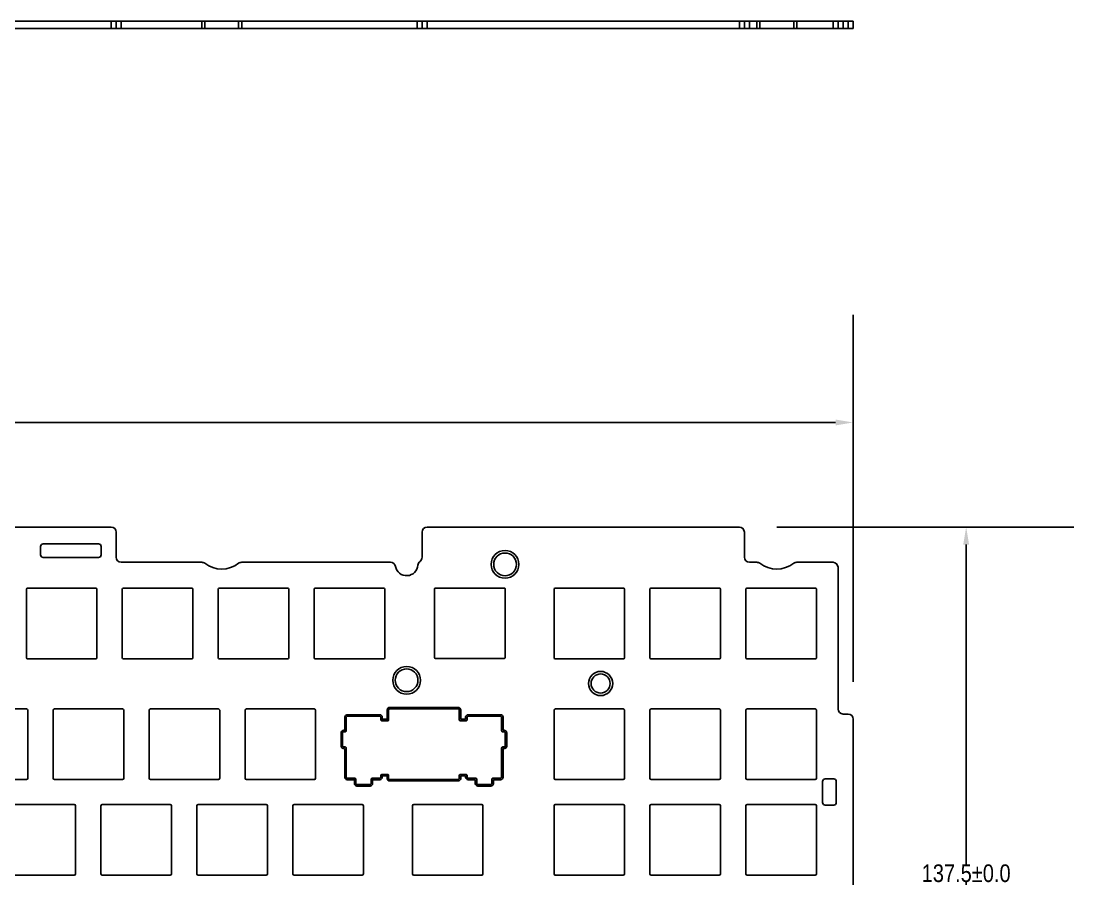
# Model space of a CAD drawing. Header units: millimetres. Extents: x 60 to 1089, y 317 to 672.
# Drawn here: x 354.3 to 563.4, y 501.7 to 672.1 of the extents above; entities that cross this region are included whole.
import ezdxf

# ---------------------------------------------------------------- set-up
doc = ezdxf.new("R2010")
doc.units = ezdxf.units.MM
doc.header["$LTSCALE"] = 65.395
doc.header["$PDMODE"] = 3
doc.header["$PDSIZE"] = 8
doc.layers.get('0').update_dxf_attribs({"linetype": 'CONTINUOUS'})
doc.layers.get('Defpoints').update_dxf_attribs({"linetype": 'CONTINUOUS'})
doc.styles.get("Standard").update_dxf_attribs({"font": 'txt', "width": 0.85})
doc.dimstyles.new('副本 STANDARD', dxfattribs={"dimtxt": 3.5, "dimasz": 3.5, "dimexe": 21.402, "dimexo": 7.43125, "dimgap": 0.09, "dimtad": 0, "dimtih": 1, "dimtoh": 1, "dimdec": 1, "dimzin": 0, "dimdsep": 46, "dimtxsty": 'Standard', "dimcen": 10.701, "dimadec": 0, "dimazin": 0, "dimtol": 1, "dimtp": 0.01, "dimtm": 0.01, "dimtfac": 1, "dimtdec": 1, "dimtofl": 0, "dimtmove": 0, "dimatfit": 3, "dimfxl": 1, "dimtolj": 1, "dimtzin": 0, "dimarcsym": 0})

# ---------------------------------------------------------------- blocks, each defined once
blk = doc.blocks.new('*D0')
at = {"color": 0, "lineweight": -2}
for p, q in [((162.81, 540.89), (162.81, 613.76)), ((519.51, 540.89), (519.51, 613.76)), ((166.31, 592.36), (330.66, 592.36)), ((516.01, 592.36), (351.66, 592.36))]:
    blk.add_line(p, q, dxfattribs=at)
at = {"color": 0}
for points in [[(166.31, 592.95), (166.31, 591.78), (162.81, 592.36)], [(516.01, 592.95), (516.01, 591.78), (519.51, 592.36)]]:
    blk.add_solid(points, dxfattribs=at)
at = {"layer": 'Defpoints', "color": 0}
for p in [(519.51, 592.36), (162.81, 533.46), (519.51, 533.46)]:
    blk.add_point(p, dxfattribs=at)
at = {"color": 0, "insert": (341.16, 592.36), "char_height": 3.5, "attachment_point": 5}
blk.add_mtext('\\A1;356.7±0.0', dxfattribs=at)
blk = doc.blocks.new('*D1')
at = {"color": 0, "lineweight": -2}
for p, q in [((504.34, 571.6), (563.36, 571.6)), ((541.95, 568.1), (541.95, 504.67)), ((541.95, 437.57), (541.95, 500.99)), ((504.34, 434.07), (563.36, 434.07))]:
    blk.add_line(p, q, dxfattribs=at)
at = {"color": 0}
for points in [[(541.37, 568.1), (542.54, 568.1), (541.95, 571.6)], [(541.37, 437.57), (542.54, 437.57), (541.95, 434.07)]]:
    blk.add_solid(points, dxfattribs=at)
at = {"layer": 'Defpoints', "color": 0}
for p in [(496.91, 571.6), (496.91, 434.07), (541.95, 434.07)]:
    blk.add_point(p, dxfattribs=at)
at = {"color": 0, "insert": (541.95, 502.83), "char_height": 3.5, "attachment_point": 5}
blk.add_mtext('\\A1;137.5±0.0', dxfattribs=at)

msp = doc.modelspace()

# ---------------------------------------------------------------- linework, layer by layer
at = {"color": 7, "linetype": 'Continuous'}
for p, q in [((162.81, 672.07), (519.51, 672.07)), ((372.16, 670.57), (372.16, 672.07)), ((373.16, 672.07), (373.16, 670.57)), ((374.16, 672.07), (374.16, 670.57)), ((390.14, 670.57), (390.14, 672.07)), ((390.75, 670.57), (390.75, 672.07)), ((397.47, 672.07), (397.47, 670.57)), ((398.08, 672.07), (398.08, 670.57)), ((432.91, 670.57), (432.91, 672.07)), ((433.91, 672.07), (433.91, 670.57)), ((434.91, 672.07), (434.91, 670.57)), ((496.91, 670.57), (496.91, 672.07)), ((497.91, 672.07), (497.91, 670.57)), ((498.91, 672.07), (498.91, 670.57)), ((500.38, 670.57), (500.38, 672.07)), ((500.99, 670.57), (500.99, 672.07)), ((507.7, 672.07), (507.7, 670.57)), ((508.32, 672.07), (508.32, 670.57)), ((515.51, 670.57), (515.51, 672.07)), ((516.51, 672.07), (516.51, 670.57)), ((517.51, 672.07), (517.51, 670.57)), ((518.51, 670.57), (518.51, 672.07)), ((519.51, 672.07), (519.51, 670.57)), ((162.81, 670.57), (519.51, 670.57)), ((372.16, 571.6), (310.16, 571.6)), ((434.91, 571.6), (496.91, 571.6)), ((373.16, 565.6), (373.16, 570.6)), ((433.91, 570.6), (433.91, 565.59)), ((497.91, 565.6), (497.91, 570.6)), ((358.16, 567.75), (358.16, 566.05)), ((369.66, 568.25), (358.66, 568.25)), ((370.16, 566.05), (370.16, 567.75)), ((358.66, 565.55), (369.66, 565.55)), ((390.14, 564.6), (374.16, 564.6)), ((427.65, 564.6), (398.08, 564.6)), ((500.38, 564.6), (498.91, 564.6)), ((515.51, 564.6), (508.32, 564.6)), ((516.51, 535.46), (516.51, 563.6)), ((355.33, 559.25), (355.33, 545.65)), ((369.13, 559.45), (355.53, 559.45)), ((369.33, 545.65), (369.33, 559.25)), ((374.38, 559.25), (374.38, 545.65)), ((388.18, 559.45), (374.58, 559.45)), ((388.38, 545.65), (388.38, 559.25)), ((393.43, 559.25), (393.43, 545.65)), ((407.23, 559.45), (393.63, 559.45)), ((407.43, 545.65), (407.43, 559.25)), ((412.48, 559.25), (412.48, 545.65)), ((426.28, 559.45), (412.68, 559.45)), ((426.48, 545.65), (426.48, 559.25)), ((436.38, 559.29), (436.38, 545.69)), ((450.18, 559.49), (436.58, 559.49)), ((450.38, 545.69), (450.38, 559.29)), ((460.11, 559.25), (460.11, 545.65)), ((473.91, 559.45), (460.31, 559.45)), ((474.11, 545.65), (474.11, 559.25)), ((479.16, 559.25), (479.16, 545.65)), ((492.96, 559.45), (479.36, 559.45)), ((493.16, 545.65), (493.16, 559.25)), ((498.21, 559.25), (498.21, 545.65)), ((512.01, 559.45), (498.41, 559.45)), ((512.21, 545.65), (512.21, 559.25)), ((355.53, 545.45), (369.13, 545.45)), ((374.58, 545.45), (388.18, 545.45)), ((393.63, 545.45), (407.23, 545.45)), ((412.68, 545.45), (426.28, 545.45)), ((436.58, 545.49), (450.18, 545.49)), ((460.31, 545.45), (473.91, 545.45)), ((479.36, 545.45), (492.96, 545.45)), ((498.41, 545.45), (512.01, 545.45)), ((355.36, 535.47), (341.86, 535.47)), ((374.41, 535.47), (360.91, 535.47)), ((393.46, 535.47), (379.96, 535.47)), ((412.51, 535.47), (399.01, 535.47)), ((427.27, 535.27), (426.97, 535.27)), ((426.97, 533.64), (426.97, 535.27)), ((427.27, 533.33), (427.27, 535.27)), ((427.47, 535.77), (441.07, 535.77)), ((427.47, 535.77), (427.47, 535.47)), ((427.47, 535.47), (441.07, 535.47)), ((441.07, 535.47), (441.07, 535.77)), ((441.57, 535.27), (441.27, 535.27)), ((441.27, 533.33), (441.27, 535.27)), ((441.57, 535.27), (441.57, 533.64)), ((473.86, 535.47), (460.36, 535.47)), ((492.91, 535.47), (479.41, 535.47)), ((511.96, 535.47), (498.46, 535.47)), ((355.61, 521.72), (355.61, 535.22)), ((360.66, 535.22), (360.66, 521.72)), ((374.66, 521.72), (374.66, 535.22)), ((379.71, 535.22), (379.71, 521.72)), ((393.71, 521.72), (393.71, 535.22)), ((398.76, 535.22), (398.76, 521.72)), ((412.76, 521.72), (412.76, 535.22)), ((418.85, 533.83), (418.55, 533.83)), ((418.55, 531.44), (418.55, 533.83)), ((418.85, 531.13), (418.85, 533.83)), ((419.05, 534.33), (425.5, 534.33)), ((419.05, 534.33), (419.05, 534.03)), ((419.05, 534.03), (425.5, 534.03)), ((425.5, 534.03), (425.5, 534.33)), ((426, 533.83), (425.7, 533.83)), ((425.7, 533.83), (425.7, 533.33)), ((426, 533.64), (425.7, 533.33)), ((425.9, 533.13), (426.21, 533.43)), ((426, 533.83), (426, 533.64)), ((426.21, 533.43), (426.76, 533.43)), ((426.76, 533.43), (427.07, 533.13)), ((427.27, 533.33), (426.97, 533.64)), ((441.57, 533.64), (441.27, 533.33)), ((441.48, 533.13), (441.78, 533.43)), ((441.78, 533.43), (442.34, 533.43)), ((442.34, 533.43), (442.64, 533.13)), ((442.85, 533.83), (442.55, 533.83)), ((442.55, 533.64), (442.55, 533.83)), ((442.85, 533.33), (442.55, 533.64)), ((442.85, 533.33), (442.85, 533.83)), ((443.05, 534.33), (449.5, 534.33)), ((443.05, 534.33), (443.05, 534.03)), ((443.05, 534.03), (449.5, 534.03)), ((449.5, 534.03), (449.5, 534.33)), ((450, 533.83), (449.7, 533.83)), ((449.7, 533.83), (449.7, 531.13)), ((450, 533.83), (450, 531.44)), ((460.11, 535.22), (460.11, 521.72)), ((474.11, 521.72), (474.11, 535.22)), ((479.16, 535.22), (479.16, 521.72)), ((493.16, 521.72), (493.16, 535.22)), ((498.21, 535.22), (498.21, 521.72)), ((512.21, 521.72), (512.21, 535.22)), ((517.51, 534.46), (518.51, 534.46)), ((519.51, 533.46), (519.51, 471.46)), ((418.33, 531.23), (418.64, 530.93)), ((418.85, 531.13), (418.55, 531.44)), ((427.07, 533.13), (425.9, 533.13)), ((442.64, 533.13), (441.48, 533.13)), ((450, 531.44), (449.7, 531.13)), ((449.9, 530.92), (450.22, 531.23)), ((418.12, 530.73), (417.82, 530.73)), ((417.82, 528.12), (417.82, 530.73)), ((418.12, 528.12), (418.12, 530.73)), ((418.32, 530.93), (418.64, 530.93)), ((449.9, 530.93), (450.22, 530.93)), ((450.72, 530.73), (450.42, 530.73)), ((450.42, 530.73), (450.42, 528.12)), ((450.72, 530.73), (450.72, 528.12)), ((417.82, 528.12), (418.12, 528.12)), ((418.64, 527.92), (418.32, 527.92)), ((418.64, 527.92), (418.33, 527.61)), ((418.55, 527.4), (418.85, 527.71)), ((418.55, 521.92), (418.55, 527.4)), ((418.85, 521.92), (418.85, 527.71)), ((449.7, 527.71), (450, 527.4)), ((449.7, 527.71), (449.7, 521.92)), ((450.22, 527.92), (449.9, 527.92)), ((450.22, 527.61), (449.9, 527.92)), ((450, 527.4), (450, 521.92)), ((450.42, 528.12), (450.72, 528.12)), ((341.86, 521.47), (355.36, 521.47)), ((360.91, 521.47), (374.41, 521.47)), ((379.96, 521.47), (393.46, 521.47)), ((399.01, 521.47), (412.51, 521.47)), ((418.55, 521.92), (418.85, 521.92)), ((420.57, 521.72), (419.05, 521.72)), ((419.05, 521.72), (419.05, 521.42)), ((420.26, 521.42), (419.05, 521.42)), ((420.57, 521.72), (420.26, 521.42)), ((420.47, 521.2), (420.77, 521.51)), ((420.47, 520.67), (420.47, 521.2)), ((420.47, 520.67), (420.77, 520.67)), ((420.77, 520.67), (420.77, 521.51)), ((423.77, 521.51), (424.07, 521.2)), ((423.77, 521.51), (423.77, 520.67)), ((423.77, 520.67), (424.07, 520.67)), ((425.5, 521.72), (423.98, 521.72)), ((424.28, 521.42), (423.98, 521.72)), ((424.07, 521.2), (424.07, 520.67)), ((425.5, 521.42), (424.28, 521.42)), ((425.5, 521.42), (425.5, 521.72)), ((425.7, 522.26), (426, 521.96)), ((425.7, 522.26), (425.7, 521.92)), ((425.7, 521.92), (426, 521.92)), ((427.07, 522.47), (425.9, 522.47)), ((426.21, 522.17), (425.9, 522.47)), ((426, 521.96), (426, 521.92)), ((426.76, 522.17), (426.21, 522.17)), ((427.07, 522.47), (426.76, 522.17)), ((426.97, 521.96), (427.27, 522.26)), ((426.97, 521.67), (426.97, 521.96)), ((426.97, 521.67), (427.27, 521.67)), ((427.27, 521.67), (427.27, 522.26)), ((441.07, 521.47), (427.47, 521.47)), ((427.47, 521.47), (427.47, 521.17)), ((441.07, 521.17), (427.47, 521.17)), ((441.07, 521.17), (441.07, 521.47)), ((441.27, 522.26), (441.57, 521.96)), ((441.27, 522.26), (441.27, 521.67)), ((441.27, 521.67), (441.57, 521.67)), ((442.64, 522.47), (441.48, 522.47)), ((441.78, 522.17), (441.48, 522.47)), ((441.57, 521.96), (441.57, 521.67)), ((442.34, 522.17), (441.78, 522.17)), ((442.64, 522.47), (442.34, 522.17)), ((442.55, 521.96), (442.85, 522.26)), ((442.55, 521.92), (442.55, 521.96)), ((442.55, 521.92), (442.85, 521.92)), ((442.85, 521.92), (442.85, 522.26)), ((444.57, 521.72), (443.05, 521.72)), ((443.05, 521.72), (443.05, 521.42)), ((444.26, 521.42), (443.05, 521.42)), ((444.57, 521.72), (444.26, 521.42)), ((444.47, 521.2), (444.77, 521.51)), ((444.47, 520.67), (444.47, 521.2)), ((444.47, 520.67), (444.77, 520.67)), ((444.77, 520.67), (444.77, 521.51)), ((447.77, 521.51), (448.07, 521.2)), ((447.77, 521.51), (447.77, 520.67)), ((447.77, 520.67), (448.07, 520.67)), ((449.5, 521.72), (447.98, 521.72)), ((448.28, 521.42), (447.98, 521.72)), ((448.07, 521.2), (448.07, 520.67)), ((449.5, 521.42), (448.28, 521.42)), ((449.5, 521.42), (449.5, 521.72)), ((449.7, 521.92), (450, 521.92)), ((460.36, 521.47), (473.86, 521.47)), ((479.41, 521.47), (492.91, 521.47)), ((498.46, 521.47), (511.96, 521.47)), ((513.45, 521.08), (513.45, 516.88)), ((515.65, 521.58), (513.95, 521.58)), ((516.15, 516.88), (516.15, 521.08)), ((423.57, 520.47), (420.97, 520.47)), ((420.97, 520.47), (420.97, 520.17)), ((423.57, 520.17), (420.97, 520.17)), ((423.57, 520.17), (423.57, 520.47)), ((447.57, 520.47), (444.97, 520.47)), ((444.97, 520.47), (444.97, 520.17)), ((447.57, 520.17), (444.97, 520.17)), ((447.57, 520.17), (447.57, 520.47)), ((364.84, 516.49), (351.34, 516.49)), ((383.89, 516.49), (370.39, 516.49)), ((402.94, 516.49), (389.44, 516.49)), ((421.99, 516.49), (408.49, 516.49)), ((445.74, 516.49), (432.24, 516.49)), ((473.86, 516.49), (460.36, 516.49)), ((492.91, 516.49), (479.41, 516.49)), ((511.96, 516.49), (498.46, 516.49)), ((365.09, 502.74), (365.09, 516.24)), ((370.14, 516.24), (370.14, 502.74)), ((384.14, 502.74), (384.14, 516.24)), ((389.19, 516.24), (389.19, 502.74)), ((403.19, 502.74), (403.19, 516.24)), ((408.24, 516.24), (408.24, 502.74)), ((422.24, 502.74), (422.24, 516.24)), ((431.99, 516.24), (431.99, 502.74)), ((445.99, 502.74), (445.99, 516.24)), ((460.11, 516.24), (460.11, 502.74)), ((474.11, 502.74), (474.11, 516.24)), ((479.16, 516.24), (479.16, 502.74)), ((493.16, 502.74), (493.16, 516.24)), ((498.21, 516.24), (498.21, 502.74)), ((512.21, 502.74), (512.21, 516.24)), ((513.95, 516.38), (515.65, 516.38)), ((351.34, 502.49), (364.84, 502.49)), ((370.39, 502.49), (383.89, 502.49)), ((389.44, 502.49), (402.94, 502.49)), ((408.49, 502.49), (421.99, 502.49)), ((432.24, 502.49), (445.74, 502.49)), ((460.36, 502.49), (473.86, 502.49)), ((479.41, 502.49), (492.91, 502.49)), ((498.46, 502.49), (511.96, 502.49))]:
    msp.add_line(p, q, dxfattribs=at)
for centre, radius in [((450.38, 564.19), 2.75), ((450.38, 564.19), 2.25), ((430.84, 541.16), 2.75), ((430.84, 541.16), 2.25), ((469.36, 540.53), 2.4), ((469.36, 540.53), 1.9)]:
    msp.add_circle(centre, radius, dxfattribs=at)
for centre, radius, start, end in [((372.16, 570.6), 1, 0, 90), ((434.91, 570.6), 1, 90, 180), ((496.91, 570.6), 1, 0, 90), ((358.66, 567.75), 0.5, 90, 180), ((369.66, 567.75), 0.5, 0, 90), ((358.66, 566.05), 0.5, 180, 270), ((369.66, 566.05), 0.5, 270, 360), ((374.16, 565.6), 1, 180, 270), ((390.14, 563.6), 1, 52.3566, 90), ((398.08, 563.6), 1, 90, 127.6434), ((427.65, 563.6), 1, 10.3592, 90), ((434.09, 563.97), 1, 125.9565, 176.2323), ((432.91, 565.59), 1, 305.9565, 360), ((498.91, 565.6), 1, 180, 270), ((500.38, 563.6), 1, 52.3566, 90), ((508.32, 563.6), 1, 90, 127.6434), ((515.51, 563.6), 1, 0, 90), ((394.11, 568.75), 5.5, 232.3566, 307.6434), ((430.84, 564.19), 2.25, 190.3592, 356.2323), ((504.35, 568.75), 5.5, 232.3566, 307.6434), ((355.53, 559.25), 0.2, 90, 180), ((369.13, 559.25), 0.2, 0, 90), ((374.58, 559.25), 0.2, 90, 180), ((388.18, 559.25), 0.2, 0, 90), ((393.63, 559.25), 0.2, 90, 180), ((407.23, 559.25), 0.2, 0, 90), ((412.68, 559.25), 0.2, 90, 180), ((426.28, 559.25), 0.2, 0, 90), ((436.58, 559.29), 0.2, 90, 180), ((450.18, 559.29), 0.2, 0, 90), ((460.31, 559.25), 0.2, 90, 180), ((473.91, 559.25), 0.2, 0, 90), ((479.36, 559.25), 0.2, 90, 180), ((492.96, 559.25), 0.2, 0, 90), ((498.41, 559.25), 0.2, 90, 180), ((512.01, 559.25), 0.2, 0, 90), ((355.53, 545.65), 0.2, 180, 270), ((369.13, 545.65), 0.2, 270, 360), ((374.58, 545.65), 0.2, 180, 270), ((388.18, 545.65), 0.2, 270, 360), ((393.63, 545.65), 0.2, 180, 270), ((407.23, 545.65), 0.2, 270, 360), ((412.68, 545.65), 0.2, 180, 270), ((426.28, 545.65), 0.2, 270, 360), ((436.58, 545.69), 0.2, 180, 270), ((450.18, 545.69), 0.2, 270, 360), ((460.31, 545.65), 0.2, 180, 270), ((473.91, 545.65), 0.2, 270, 360), ((479.36, 545.65), 0.2, 180, 270), ((492.96, 545.65), 0.2, 270, 360), ((498.41, 545.65), 0.2, 180, 270), ((512.01, 545.65), 0.2, 270, 360), ((355.36, 535.22), 0.25, 0, 90), ((360.91, 535.22), 0.25, 90, 180), ((374.41, 535.22), 0.25, 0, 90), ((379.96, 535.22), 0.25, 90, 180), ((393.46, 535.22), 0.25, 0, 90), ((399.01, 535.22), 0.25, 90, 180), ((412.51, 535.22), 0.25, 0, 90), ((427.47, 535.27), 0.5, 90.0001, 180), ((427.47, 535.27), 0.2, 89.9999, 180), ((441.07, 535.27), 0.5, 0.0001, 90), ((441.07, 535.27), 0.2, 359.9999, 90), ((460.36, 535.22), 0.25, 90, 180), ((473.86, 535.22), 0.25, 0, 90), ((479.41, 535.22), 0.25, 90, 180), ((492.91, 535.22), 0.25, 0, 90), ((498.46, 535.22), 0.25, 90, 180), ((511.96, 535.22), 0.25, 0, 90), ((517.51, 535.46), 1, 180, 270), ((419.05, 533.83), 0.2, 90.0013, 180), ((419.05, 533.82), 0.503, 90.0415, 98.525), ((425.5, 533.83), 0.5, 0.0001, 90.0482), ((425.5, 533.83), 0.2, 359.9999, 90), ((425.9, 533.33), 0.2, 178.3835, 271.6171), ((427.07, 533.33), 0.2, 268.3831, 1.6166), ((441.47, 533.33), 0.2, 178.3829, 271.6166), ((443.05, 533.83), 0.5, 90.0001, 180), ((442.65, 533.33), 0.2, 268.3831, 1.6171), ((443.05, 533.83), 0.2, 89.9999, 180), ((449.5, 533.83), 0.5, 0.0001, 90), ((449.5, 533.83), 0.2, 359.9999, 90), ((518.51, 533.46), 1, 0, 90), ((418.65, 531.13), 0.2, 268.4111, 1.634), ((449.9, 531.13), 0.2, 178.3842, 273.0298), ((418.32, 530.73), 0.2, 90, 180), ((450.22, 530.73), 0.2, 359.9999, 90), ((450.23, 530.73), 0.495, 0.0461, 8.9192), ((418.32, 528.12), 0.495, 180.0461, 188.9175), ((418.32, 528.12), 0.2, 180, 270), ((418.65, 527.72), 0.2, 358.3675, 93.0232), ((449.9, 527.72), 0.2, 88.3831, 181.6331), ((450.22, 528.12), 0.2, 270, 0), ((355.36, 521.72), 0.25, 270, 360), ((360.91, 521.72), 0.25, 180, 270), ((374.41, 521.72), 0.25, 270, 360), ((379.96, 521.72), 0.25, 180, 270), ((393.46, 521.72), 0.25, 270, 360), ((399.01, 521.72), 0.25, 180, 270), ((412.51, 521.72), 0.25, 270, 360), ((419.05, 521.92), 0.5, 180.0001, 270.0001), ((419.05, 521.92), 0.2, 180, 270), ((420.97, 520.67), 0.5, 180.0001, 270), ((420.57, 521.52), 0.2, 358.3831, 91.6171), ((420.97, 520.67), 0.2, 180, 270), ((423.57, 520.67), 0.5, 270.0001, 360), ((423.57, 520.67), 0.2, 269.9999, 0), ((423.97, 521.52), 0.2, 88.3831, 181.6166), ((425.5, 521.92), 0.5, 270.0001, 360), ((425.5, 521.92), 0.2, 269.9999, 0), ((425.9, 522.27), 0.2, 88.3845, 181.6155), ((427.47, 521.67), 0.5, 180.0001, 270), ((427.07, 522.27), 0.2, 358.3831, 91.617), ((427.47, 521.67), 0.2, 180, 270), ((441.07, 521.67), 0.5, 270.0001, 360), ((441.07, 521.67), 0.2, 269.9999, 0), ((441.47, 522.27), 0.2, 88.3831, 181.6166), ((443.05, 521.92), 0.5, 180.0001, 270.0001), ((442.65, 522.27), 0.2, 358.3831, 91.617), ((443.05, 521.92), 0.2, 180, 270), ((444.97, 520.67), 0.5, 180.0001, 270), ((444.57, 521.52), 0.2, 358.3831, 91.6171), ((444.97, 520.67), 0.2, 180, 270), ((447.57, 520.67), 0.5, 270.0001, 360), ((447.57, 520.67), 0.2, 269.9999, 0), ((447.97, 521.52), 0.2, 88.3831, 181.6166), ((449.5, 521.92), 0.5, 270.0001, 360), ((449.5, 521.92), 0.2, 269.9999, 0), ((460.36, 521.72), 0.25, 180, 270), ((473.86, 521.72), 0.25, 270, 360), ((479.41, 521.72), 0.25, 180, 270), ((492.91, 521.72), 0.25, 270, 360), ((498.46, 521.72), 0.25, 180, 270), ((511.96, 521.72), 0.25, 270, 360), ((513.95, 521.08), 0.5, 90, 180), ((515.65, 521.08), 0.5, 0, 90), ((364.84, 516.24), 0.25, 0, 90), ((370.39, 516.24), 0.25, 90, 180), ((383.89, 516.24), 0.25, 0, 90), ((389.44, 516.24), 0.25, 90, 180), ((402.94, 516.24), 0.25, 0, 90), ((408.49, 516.24), 0.25, 90, 180), ((421.99, 516.24), 0.25, 0, 90), ((432.24, 516.24), 0.25, 90, 180), ((445.74, 516.24), 0.25, 0, 90), ((460.36, 516.24), 0.25, 90, 180), ((473.86, 516.24), 0.25, 0, 90), ((479.41, 516.24), 0.25, 90, 180), ((492.91, 516.24), 0.25, 0, 90), ((498.46, 516.24), 0.25, 90, 180), ((511.96, 516.24), 0.25, 0, 90), ((513.95, 516.88), 0.5, 180, 270), ((515.65, 516.88), 0.5, 270, 360), ((364.84, 502.74), 0.25, 270, 360), ((370.39, 502.74), 0.25, 180, 270), ((383.89, 502.74), 0.25, 270, 360), ((389.44, 502.74), 0.25, 180, 270), ((402.94, 502.74), 0.25, 270, 360), ((408.49, 502.74), 0.25, 180, 270), ((421.99, 502.74), 0.25, 270, 360), ((432.24, 502.74), 0.25, 180, 270), ((445.74, 502.74), 0.25, 270, 360), ((460.36, 502.74), 0.25, 180, 270), ((473.86, 502.74), 0.25, 270, 360), ((479.41, 502.74), 0.25, 180, 270), ((492.91, 502.74), 0.25, 270, 360), ((498.46, 502.74), 0.25, 180, 270), ((511.96, 502.74), 0.25, 270, 360)]:
    msp.add_arc(centre, radius, start, end, dxfattribs=at)
for points in [[(418.55, 533.83), (418.55, 533.91), (418.57, 534), (418.61, 534.07)], [(418.61, 534.07), (418.66, 534.16), (418.74, 534.23), (418.83, 534.27)], [(418.83, 534.27), (418.87, 534.3), (418.92, 534.31), (418.97, 534.32)], [(426, 533.64), (426, 533.6), (426, 533.56), (426.02, 533.52)], [(426.02, 533.52), (426.04, 533.49), (426.07, 533.46), (426.1, 533.45)], [(426.1, 533.45), (426.13, 533.43), (426.17, 533.43), (426.21, 533.43)], [(426.76, 533.43), (426.8, 533.43), (426.84, 533.43), (426.88, 533.45)], [(426.88, 533.45), (426.91, 533.47), (426.94, 533.5), (426.95, 533.53)], [(426.95, 533.53), (426.97, 533.56), (426.97, 533.6), (426.97, 533.64)], [(441.57, 533.64), (441.57, 533.6), (441.58, 533.56), (441.6, 533.52)], [(441.6, 533.52), (441.61, 533.49), (441.64, 533.46), (441.68, 533.45)], [(441.68, 533.45), (441.71, 533.43), (441.75, 533.43), (441.78, 533.43)], [(442.34, 533.43), (442.38, 533.43), (442.42, 533.43), (442.45, 533.45)], [(442.45, 533.45), (442.48, 533.47), (442.51, 533.5), (442.53, 533.53)], [(442.53, 533.53), (442.54, 533.56), (442.55, 533.6), (442.55, 533.64)], [(417.89, 530.97), (417.93, 531.05), (418, 531.12), (418.08, 531.16)], [(418.08, 531.16), (418.13, 531.19), (418.19, 531.21), (418.24, 531.22)], [(418.24, 531.22), (418.27, 531.23), (418.3, 531.23), (418.33, 531.23)], [(418.33, 531.23), (418.32, 531.13), (418.33, 531.03), (418.32, 530.93)], [(418.33, 531.23), (418.37, 531.23), (418.41, 531.23), (418.45, 531.25)], [(418.45, 531.25), (418.48, 531.27), (418.51, 531.29), (418.52, 531.33)], [(418.52, 531.33), (418.54, 531.36), (418.55, 531.4), (418.55, 531.44)], [(450, 531.44), (450, 531.4), (450, 531.36), (450.02, 531.33)], [(450.02, 531.33), (450.04, 531.29), (450.07, 531.27), (450.1, 531.25)], [(450.1, 531.25), (450.14, 531.23), (450.18, 531.23), (450.22, 531.23)], [(450.22, 531.23), (450.3, 531.23), (450.39, 531.21), (450.46, 531.16)], [(450.22, 531.23), (450.22, 531.13), (450.22, 531.03), (450.22, 530.93)], [(450.46, 531.16), (450.54, 531.12), (450.61, 531.05), (450.66, 530.97)], [(417.82, 530.73), (417.82, 530.81), (417.85, 530.9), (417.89, 530.97)], [(450.66, 530.97), (450.69, 530.92), (450.71, 530.86), (450.72, 530.8)], [(417.89, 527.87), (417.86, 527.92), (417.84, 527.98), (417.83, 528.04)], [(418.08, 527.68), (418, 527.72), (417.93, 527.79), (417.89, 527.87)], [(418.33, 527.61), (418.24, 527.61), (418.16, 527.64), (418.08, 527.68)], [(418.33, 527.61), (418.32, 527.71), (418.33, 527.81), (418.32, 527.92)], [(418.44, 527.59), (418.41, 527.61), (418.37, 527.61), (418.33, 527.61)], [(418.52, 527.52), (418.51, 527.55), (418.48, 527.58), (418.44, 527.59)], [(418.55, 527.4), (418.55, 527.44), (418.54, 527.48), (418.52, 527.52)], [(450.02, 527.51), (450, 527.48), (450, 527.44), (450, 527.4)], [(450.1, 527.59), (450.07, 527.57), (450.04, 527.55), (450.02, 527.51)], [(450.22, 527.61), (450.18, 527.61), (450.13, 527.61), (450.1, 527.59)], [(450.22, 527.61), (450.22, 527.71), (450.22, 527.81), (450.22, 527.92)], [(450.3, 527.62), (450.27, 527.61), (450.25, 527.61), (450.22, 527.61)], [(450.47, 527.68), (450.42, 527.65), (450.36, 527.63), (450.3, 527.62)], [(450.66, 527.87), (450.61, 527.79), (450.54, 527.72), (450.47, 527.68)], [(450.72, 528.12), (450.72, 528.03), (450.7, 527.94), (450.66, 527.87)], [(420.37, 521.39), (420.34, 521.41), (420.3, 521.42), (420.26, 521.42)], [(420.45, 521.32), (420.43, 521.35), (420.4, 521.38), (420.37, 521.39)], [(420.47, 521.2), (420.47, 521.24), (420.47, 521.29), (420.45, 521.32)], [(424.09, 521.31), (424.08, 521.28), (424.07, 521.24), (424.07, 521.2)], [(424.17, 521.39), (424.14, 521.37), (424.11, 521.34), (424.09, 521.31)], [(424.28, 521.42), (424.24, 521.42), (424.2, 521.41), (424.17, 521.39)], [(426.02, 522.07), (426, 522.03), (426, 522), (426, 521.96)], [(426.09, 522.15), (426.06, 522.13), (426.03, 522.1), (426.02, 522.07)], [(426.21, 522.17), (426.17, 522.17), (426.13, 522.16), (426.09, 522.15)], [(426.87, 522.15), (426.84, 522.17), (426.8, 522.17), (426.76, 522.17)], [(426.95, 522.08), (426.93, 522.11), (426.9, 522.13), (426.87, 522.15)], [(426.97, 521.96), (426.97, 522), (426.97, 522.04), (426.95, 522.08)], [(441.59, 522.07), (441.58, 522.03), (441.57, 522), (441.57, 521.96)], [(441.67, 522.15), (441.64, 522.13), (441.61, 522.1), (441.59, 522.07)], [(441.78, 522.17), (441.74, 522.17), (441.7, 522.16), (441.67, 522.15)], [(442.44, 522.15), (442.41, 522.17), (442.37, 522.17), (442.34, 522.17)], [(442.52, 522.08), (442.5, 522.11), (442.48, 522.13), (442.44, 522.15)], [(442.55, 521.96), (442.55, 522), (442.54, 522.04), (442.52, 522.08)], [(444.37, 521.39), (444.34, 521.41), (444.3, 521.42), (444.26, 521.42)], [(444.45, 521.32), (444.43, 521.35), (444.4, 521.38), (444.37, 521.39)], [(444.47, 521.2), (444.47, 521.24), (444.47, 521.29), (444.45, 521.32)], [(448.09, 521.31), (448.08, 521.28), (448.07, 521.24), (448.07, 521.2)], [(448.17, 521.39), (448.14, 521.37), (448.11, 521.34), (448.09, 521.31)], [(448.28, 521.42), (448.24, 521.42), (448.2, 521.41), (448.17, 521.39)]]:
    msp.add_open_spline(points, degree=3, dxfattribs=at)

# ---------------------------------------------------------------- dimensions: what is measured, and where the dimension line sits
at = {"color": 3}
dim = msp.add_linear_dim(base=(519.51, 592.36), p1=(162.81, 533.46), p2=(519.51, 533.46), dimstyle='副本 STANDARD', dxfattribs=at)
dim.commit()
dim.dimension.update_dxf_attribs({"geometry": '*D0', "text_midpoint": (341.16, 592.36)})
dim = msp.add_linear_dim(base=(541.95, 434.07), p1=(496.91, 571.6), p2=(496.91, 434.07), angle=90, dimstyle='副本 STANDARD', dxfattribs=at)
dim.commit()
dim.dimension.update_dxf_attribs({"geometry": '*D1', "text_midpoint": (541.95, 502.83)})

doc.saveas('drawing.dxf')
